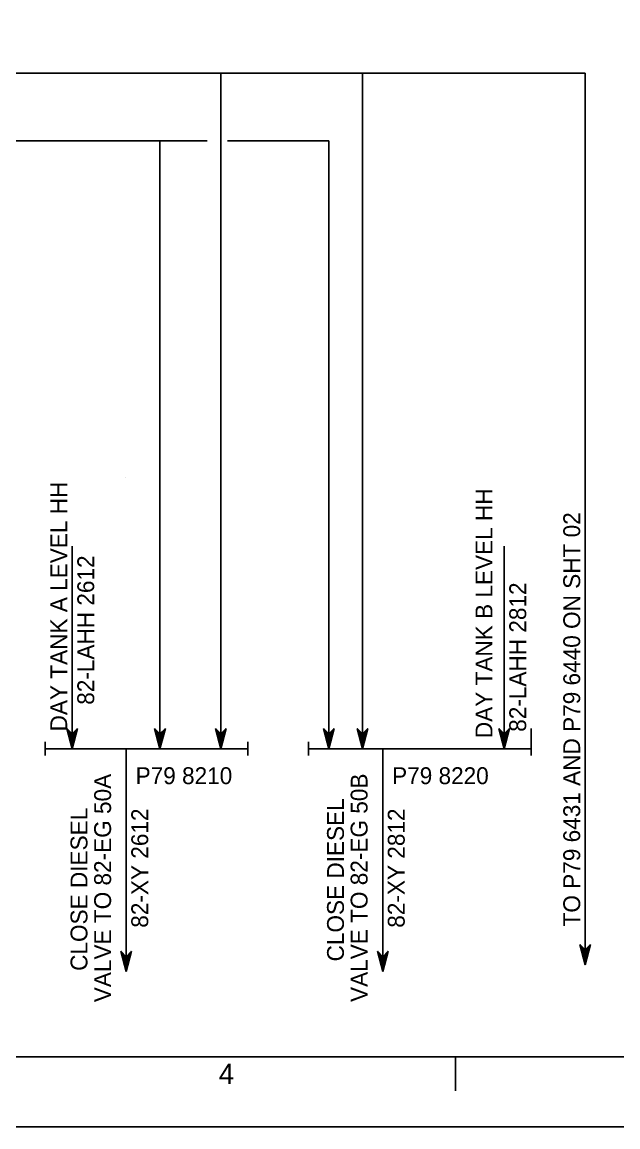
# Model space of a CAD drawing. Extents: x 0 to 841, y 0 to 594.
# Drawn here: x 558.6 to 646.8, y 0 to 163.6 of the extents above; entities that cross this region are included whole.
import ezdxf

# ---------------------------------------------------------------- set-up
doc = ezdxf.new("R2010")
doc.units = 0
for name, color, linetype in [('01-LIN-025-A', 7, 'Continuous'), ('09-LIN-050-B', 7, 'Continuous'), ('12-LIN-100-A', 7, 'Continuous'), ('34-TXT-018', 7, 'Continuous')]:
    doc.layers.add(name, color=color, linetype=linetype)

msp = doc.modelspace()

# ---------------------------------------------------------------- linework, layer by layer
at = {"layer": '01-LIN-025-A'}
for p, q in [((573.88, 96.13), (573.88, 96.13)), ((648.95, 10.38), (10.33, 10.38)), ((622.78, 10.37), (622.78, 5.35))]:
    msp.add_line(p, q, dxfattribs=at)
at = {"layer": '09-LIN-050-B'}
msp.add_lwpolyline([(0, 0), (841, 0), (841, 594), (0, 594)], close=True, dxfattribs=at)
at = {"layer": '12-LIN-100-A'}
for p, q in [((540, 156), (642, 156)), ((588, 156), (588, 56)), ((609, 156), (609, 56)), ((642, 156), (642, 24)), ((546, 146), (586, 146)), ((579, 115), (579, 146)), ((589, 146), (604, 146)), ((604, 146), (604, 56)), ((579, 116), (579, 56)), ((566, 56), (566, 86)), ((630, 86), (630, 56)), ((634, 59), (634, 57)), ((562, 57), (562, 55)), ((562, 56), (586, 56)), ((574, 56), (574, 24)), ((586, 56), (586, 56)), ((586, 56), (592, 56)), ((592, 57), (592, 55)), ((601, 57), (601, 55)), ((601, 56), (621, 56)), ((612, 56), (612, 24)), ((621, 56), (634, 56)), ((634, 57), (634, 55))]:
    msp.add_line(p, q, dxfattribs=at)
msp.add_lwpolyline([(0, 594), (841, 594), (841, 0), (0, 0)], close=True, dxfattribs=at)
at = {"layer": '34-TXT-018'}
for p, q in [((566, 58.2), (565.2, 59)), ((565.2, 59), (566, 56)), ((566, 56), (566.8, 59)), ((566.8, 59), (566, 58.2)), ((579, 58.2), (578.2, 59)), ((578.2, 59), (579, 56)), ((579, 56), (579.8, 59)), ((579.8, 59), (579, 58.2)), ((588, 58.2), (587.2, 59)), ((587.2, 59), (588, 56)), ((588, 56), (588.8, 59)), ((588.8, 59), (588, 58.2)), ((604, 58.2), (603.2, 59)), ((603.2, 59), (604, 56)), ((604, 56), (604.8, 59)), ((604.8, 59), (604, 58.2)), ((609, 58.2), (608.2, 59)), ((608.2, 59), (609, 56)), ((609, 56), (609.8, 59)), ((609.8, 59), (609, 58.2)), ((630, 58.2), (629.2, 59)), ((629.2, 59), (630, 56)), ((630, 56), (630.8, 59)), ((630.8, 59), (630, 58.2)), ((566, 58), (565.4, 58.6)), ((565.4, 58.6), (566, 56.4)), ((566, 57.8), (565.6, 58.2)), ((565.6, 58.2), (566, 56.8)), ((566, 57.6), (565.8, 57.8)), ((565.8, 57.8), (566, 57.2)), ((566, 56.4), (566.6, 58.6)), ((566.6, 58.6), (566, 58)), ((566, 56.8), (566.4, 58.2)), ((566.4, 58.2), (566, 57.8)), ((566, 57.2), (566.2, 57.8)), ((566.2, 57.8), (566, 57.6)), ((579, 58), (578.4, 58.6)), ((578.4, 58.6), (579, 56.4)), ((579, 57.8), (578.6, 58.2)), ((578.6, 58.2), (579, 56.8)), ((579, 57.6), (578.8, 57.8)), ((578.8, 57.8), (579, 57.2)), ((579, 56.4), (579.6, 58.6)), ((579.6, 58.6), (579, 58)), ((579, 56.8), (579.4, 58.2)), ((579.4, 58.2), (579, 57.8)), ((579, 57.2), (579.2, 57.8)), ((579.2, 57.8), (579, 57.6)), ((588, 58), (587.4, 58.6)), ((587.4, 58.6), (588, 56.4)), ((588, 57.8), (587.6, 58.2)), ((587.6, 58.2), (588, 56.8)), ((588, 57.6), (587.8, 57.8)), ((587.8, 57.8), (588, 57.2)), ((588, 56.4), (588.6, 58.6)), ((588.6, 58.6), (588, 58)), ((588, 56.8), (588.4, 58.2)), ((588.4, 58.2), (588, 57.8)), ((588, 57.2), (588.2, 57.8)), ((588.2, 57.8), (588, 57.6)), ((604, 58), (603.4, 58.6)), ((603.4, 58.6), (604, 56.4)), ((604, 57.8), (603.6, 58.2)), ((603.6, 58.2), (604, 56.8)), ((604, 57.6), (603.8, 57.8)), ((603.8, 57.8), (604, 57.2)), ((604, 56.4), (604.6, 58.6)), ((604.6, 58.6), (604, 58)), ((604, 56.8), (604.4, 58.2)), ((604.4, 58.2), (604, 57.8)), ((604, 57.2), (604.2, 57.8)), ((604.2, 57.8), (604, 57.6)), ((609, 58), (608.4, 58.6)), ((608.4, 58.6), (609, 56.4)), ((609, 57.8), (608.6, 58.2)), ((608.6, 58.2), (609, 56.8)), ((609, 57.6), (608.8, 57.8)), ((608.8, 57.8), (609, 57.2)), ((609, 56.4), (609.6, 58.6)), ((609.6, 58.6), (609, 58)), ((609, 56.8), (609.4, 58.2)), ((609.4, 58.2), (609, 57.8)), ((609, 57.2), (609.2, 57.8)), ((609.2, 57.8), (609, 57.6)), ((630, 58), (629.4, 58.6)), ((629.4, 58.6), (630, 56.4)), ((630, 57.8), (629.6, 58.2)), ((629.6, 58.2), (630, 56.8)), ((630, 57.6), (629.8, 57.8)), ((629.8, 57.8), (630, 57.2)), ((630, 56.4), (630.6, 58.6)), ((630.6, 58.6), (630, 58)), ((630, 56.8), (630.4, 58.2)), ((630.4, 58.2), (630, 57.8)), ((630, 57.2), (630.2, 57.8)), ((630.2, 57.8), (630, 57.6)), ((642, 26.2), (641.2, 27)), ((641.2, 27), (642, 24)), ((642, 26), (641.4, 26.6)), ((641.4, 26.6), (642, 24.4)), ((642, 25.8), (641.6, 26.2)), ((641.6, 26.2), (642, 24.8)), ((642, 24), (642.8, 27)), ((642.8, 27), (642, 26.2)), ((642, 24.4), (642.6, 26.6)), ((642.6, 26.6), (642, 26)), ((642, 24.8), (642.4, 26.2)), ((642.4, 26.2), (642, 25.8)), ((574, 25.2), (573.2, 26)), ((573.2, 26), (574, 23)), ((574, 25), (573.4, 25.6)), ((573.4, 25.6), (574, 23.4)), ((574, 24.8), (573.6, 25.2)), ((573.6, 25.2), (574, 23.8)), ((574, 24.6), (573.8, 24.8)), ((573.8, 24.8), (574, 24.2)), ((574, 23), (574.8, 26)), ((574.8, 26), (574, 25.2)), ((574, 23.4), (574.6, 25.6)), ((574.6, 25.6), (574, 25)), ((574, 23.8), (574.4, 25.2)), ((574.4, 25.2), (574, 24.8)), ((574, 24.2), (574.2, 24.8)), ((574.2, 24.8), (574, 24.6)), ((612, 25.2), (611.2, 26)), ((611.2, 26), (612, 23)), ((612, 25), (611.4, 25.6)), ((611.4, 25.6), (612, 23.4)), ((612, 24.8), (611.6, 25.2)), ((611.6, 25.2), (612, 23.8)), ((612, 24.6), (611.8, 24.8)), ((611.8, 24.8), (612, 24.2)), ((612, 23), (612.8, 26)), ((612.8, 26), (612, 25.2)), ((612, 23.4), (612.6, 25.6)), ((612.6, 25.6), (612, 25)), ((612, 23.8), (612.4, 25.2)), ((612.4, 25.2), (612, 24.8)), ((612, 24.2), (612.2, 24.8)), ((612.2, 24.8), (612, 24.6)), ((642, 25.6), (641.8, 25.8)), ((641.8, 25.8), (642, 25.2)), ((642, 25.2), (642.2, 25.8)), ((642.2, 25.8), (642, 25.6))]:
    msp.add_line(p, q, dxfattribs=at)

# ---------------------------------------------------------------- texts
at = {"layer": '01-LIN-025-A'}
msp.add_text('4', height=3.02, dxfattribs=at).set_placement((587.72, 6.35))
at = {"layer": '12-LIN-100-A'}
for s, p in [('DAY TANK A LEVEL HH', (565.25, 58.56)), ('DAY TANK B LEVEL HH', (628.25, 57.56)), ('TO P79 6431 AND P79 6440 ON SHT 02', (641.25, 29.68)), ('82-LAHH 2612', (569.25, 62.5)), ('82-LAHH 2812', (633.25, 58.5)), ('VALVE TO 82-EG 50A', (571.75, 18.46)), ('VALVE TO 82-EG 50B', (609.75, 18.5)), ('CLOSE DIESEL', (606.25, 24.5)), ('CLOSE DIESEL ', (568.25, 23.1)), ('82-XY 2612', (577.25, 29.49)), ('82-XY 2812', (615.25, 29.49))]:
    msp.add_text(s, height=2.5, rotation=90, dxfattribs=at).set_placement(p)
for s, p in [('P79 8210', (575.39, 50.75)), ('P79 8220', (613.39, 50.75))]:
    msp.add_text(s, height=2.5, dxfattribs=at).set_placement(p)

doc.saveas('drawing.dxf')
